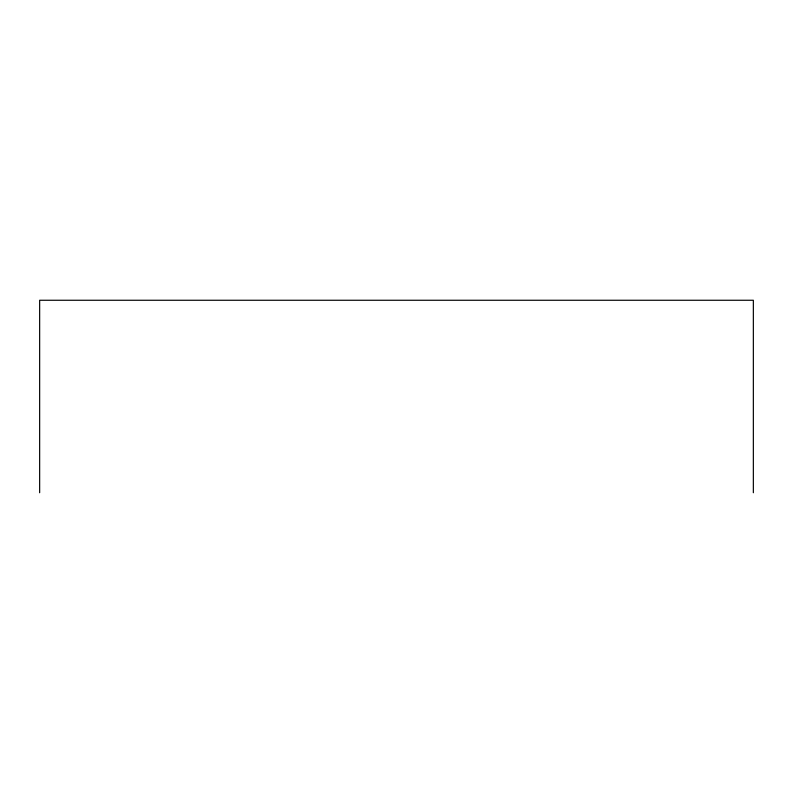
<?xml version="1.0" encoding="UTF-8"?>
<svg xmlns="http://www.w3.org/2000/svg" width="793" height="793" viewBox="0 0 793 793"><rect width="100%" height="100%" fill="white"/><g stroke="black" fill="none" stroke-linecap="round" stroke-linejoin="round"><path stroke-width="1.19" d="M753.35 492.74L753.35 300.26L39.65 300.26L39.65 492.74"/></g></svg>
